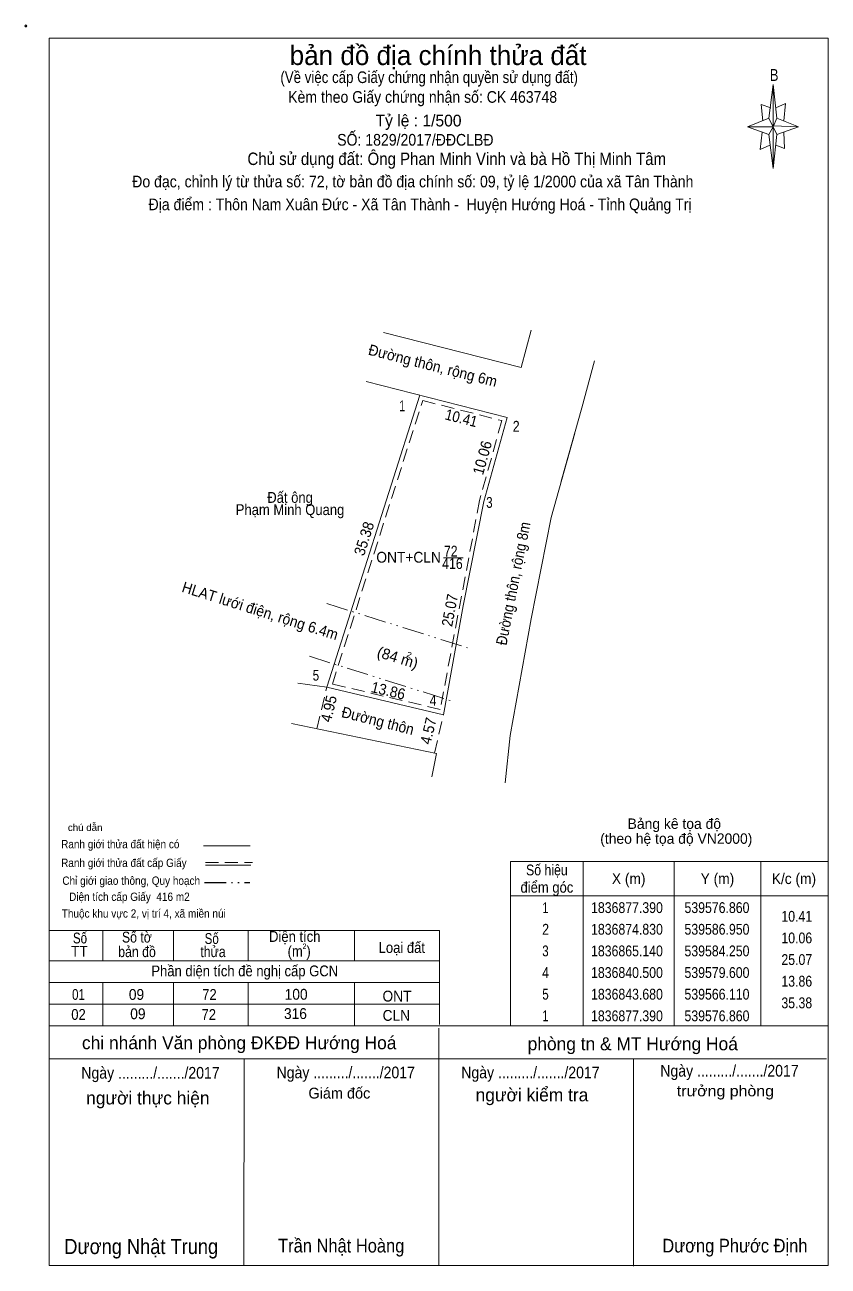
# Model space of a CAD drawing. Header units: metres. Extents: x 539095 to 539956, y 1836570 to 1836920.
# Drawn here: x 539531.2 to 539624, y 1836776.8 to 1836920.2 of the extents above; entities that cross this region are included whole.
import ezdxf
from ezdxf.enums import TextEntityAlignment as Align

# ---------------------------------------------------------------- set-up
doc = ezdxf.new("R2010")
doc.units = ezdxf.units.M
doc.header["$LTSCALE"] = 0.5
doc.header["$PDMODE"] = 32
doc.header["$PDSIZE"] = 0.25
for name, pattern in [('DASH_DOUBLE_DOT', [9.2, 5, -1.2, 0.3, -1.2, 0.3, -1.2]), ('DOTTED', [1.5, 0.3, -1.2]), ('MEDIUM_DASHED', [4.5, 3, -1.5])]:
    doc.linetypes.add(name, pattern=pattern)
for name, color, linetype, lineweight in [('1', 7, 'DOTTED', 13), ('10', 7, 'Continuous', 13), ('13', 7, 'Continuous', 13), ('17', 7, 'Continuous', 13), ('23', 7, 'Continuous', 13), ('5', 7, 'Continuous', 13), ('59', 7, 'DASH_DOUBLE_DOT', 13), ('6', 7, 'Continuous', 13), ('63', 7, 'Continuous', 13), ('8', 7, 'Continuous', 13)]:
    doc.layers.add(name, color=color, linetype=linetype, lineweight=lineweight)
doc.layers.add('34', color=7, linetype='Continuous')

msp = doc.modelspace()

# ---------------------------------------------------------------- linework, layer by layer
at = {"layer": '1', "linetype": 'MEDIUM_DASHED'}
msp.add_lwpolyline([(539577.19, 1836876.79), (539586.33, 1836874.47), (539583.76, 1836865.25), (539579.21, 1836841.11), (539566.75, 1836844.04)], close=True, dxfattribs=at)
at = {"layer": '10'}
msp.add_line((539566.11, 1836843.68), (539576.86, 1836877.39), dxfattribs=at)
at = {"layer": '17'}
for p, q in [((539579.04, 1836776.82), (539579.06, 1836804.3)), ((539556.54, 1836776.84), (539556.56, 1836800.76)), ((539601.54, 1836776.8), (539601.56, 1836800.76))]:
    msp.add_line(p, q, dxfattribs=at)
at = {"layer": '23'}
for p, q in [((539566.11, 1836843.68), (539562.76, 1836844.13)), ((539566.11, 1836843.68), (539579.6, 1836840.5)), ((539562.02, 1836839.47), (539578.78, 1836836))]:
    msp.add_line(p, q, dxfattribs=at)
for points in [[(539579.6, 1836840.5), (539581.88, 1836853.08), (539584.25, 1836865.14), (539586.95, 1836874.83)], [(539586.7, 1836832.64), (539587.29, 1836838.08), (539589.74, 1836851.59), (539592.04, 1836863.29), (539594.75, 1836873.03)]]:
    msp.add_lwpolyline(points, dxfattribs=at)
at = {"layer": '5'}
for p, q in [((539617.2, 1836909.4), (539617.7, 1836913.3)), ((539617.2, 1836907.5), (539614.7, 1836908.4)), ((539618.1, 1836909.4), (539620.6, 1836908.4)), ((539618.1, 1836907.5), (539617.7, 1836903.6)), ((539618.9, 1836907.8), (539619, 1836905.9)), ((539619, 1836905.9), (539618, 1836906.3)), ((539551.88, 1836825.35), (539557.26, 1836825.35)), ((539552.08, 1836823.11), (539557.34, 1836823.11)), ((539534.04, 1836815.56), (539579.12, 1836815.56)), ((539540.22, 1836815.56), (539540.22, 1836812.12)), ((539548.38, 1836815.56), (539548.38, 1836812.06)), ((539557.02, 1836815.56), (539557.02, 1836812.06)), ((539569.32, 1836815.56), (539569.32, 1836812.06)), ((539579.12, 1836815.56), (539579.12, 1836804.72)), ((539534.04, 1836812.06), (539579.12, 1836812.06)), ((539534.04, 1836809.56), (539579.12, 1836809.56)), ((539540.22, 1836809.56), (539540.22, 1836804.56)), ((539548.38, 1836809.56), (539548.38, 1836804.56)), ((539557.02, 1836809.56), (539557.02, 1836804.56)), ((539569.32, 1836809.56), (539569.32, 1836804.56)), ((539534.04, 1836807.06), (539579.12, 1836807.06)), ((539534.04, 1836804.56), (539579.12, 1836804.56))]:
    msp.add_line(p, q, dxfattribs=at)
at = {"layer": '5', "linetype": 'MEDIUM_DASHED'}
msp.add_line((539552.08, 1836823.43), (539557.52, 1836823.43), dxfattribs=at)
at = {"layer": '5', "linetype": 'DASH_DOUBLE_DOT', "lineweight": 25}
msp.add_line((539551.98, 1836821.13), (539557.22, 1836821.13), dxfattribs=at)
at = {"layer": '5'}
for points in [[(539534.04, 1836918.66), (539624.04, 1836918.66), (539624.04, 1836776.86), (539534.04, 1836776.86)], [(539617.7, 1836913.3), (539618.1, 1836909.4), (539617.7, 1836908.4)], [(539617.7, 1836908.4), (539614.7, 1836908.4), (539617.2, 1836909.4), (539618.1, 1836907.5), (539620.6, 1836908.4), (539617.7, 1836908.5)], [(539617.7, 1836908.4), (539617.7, 1836903.6), (539617.2, 1836907.5)]]:
    msp.add_lwpolyline(points, close=True, dxfattribs=at)
for points in [[(539617.4, 1836910.6), (539616.3, 1836911), (539616.5, 1836909.1)], [(539618, 1836910.6), (539619.1, 1836911.1), (539618.9, 1836909.1)], [(539617.7, 1836908.4), (539617.2, 1836909.4), (539614.7, 1836908.4)], [(539617.7, 1836908.4), (539618.1, 1836907.5), (539620.6, 1836908.4)], [(539616.4, 1836907.8), (539616.2, 1836905.8), (539617.3, 1836906.3)]]:
    msp.add_lwpolyline(points, dxfattribs=at)
msp.add_point((539531.34, 1836920.06), dxfattribs=at)
at = {"layer": '59'}
for p, q in [((539566.11, 1836853.33), (539582.41, 1836848.22)), ((539564.09, 1836847.25), (539580.74, 1836842.03))]:
    msp.add_line(p, q, dxfattribs=at)
at = {"layer": '6'}
for p, q in [((539534.04, 1836804.56), (539624.04, 1836804.56)), ((539534.04, 1836800.76), (539623.84, 1836800.76)), ((539624.04, 1836776.86), (539534.04, 1836776.86))]:
    msp.add_line(p, q, dxfattribs=at)
at = {"layer": '63'}
for p, q in [((539579.58, 1836858.6), (539581.86, 1836858.6)), ((539578.78, 1836836), (539578.26, 1836833.31)), ((539595.74, 1836823.56), (539595.74, 1836804.56)), ((539606.24, 1836823.56), (539606.24, 1836804.56)), ((539616.24, 1836823.56), (539616.24, 1836804.56)), ((539587.34, 1836819.56), (539624.04, 1836819.56))]:
    msp.add_line(p, q, dxfattribs=at)
at = {"layer": '63', "linetype": 'MEDIUM_DASHED'}
for p, q in [((539564.97, 1836838.86), (539566.11, 1836843.68)), ((539578.55, 1836836.05), (539579.6, 1836840.5))]:
    msp.add_line(p, q, dxfattribs=at)
at = {"layer": '63'}
msp.add_lwpolyline([(539587.34, 1836823.56), (539624.04, 1836823.56), (539624.04, 1836804.56), (539587.34, 1836804.56)], close=True, dxfattribs=at)
at = {"layer": '8'}
for p, q in [((539588.55, 1836880.62), (539572.65, 1836884.66)), ((539588.55, 1836880.62), (539589.71, 1836884.91)), ((539570.64, 1836878.97), (539586.95, 1836874.83))]:
    msp.add_line(p, q, dxfattribs=at)
msp.add_lwpolyline([(539597.03, 1836881.38), (539595.57, 1836875.95), (539593.26, 1836867.76), (539593.18, 1836867.47)], dxfattribs=at)

# ---------------------------------------------------------------- texts
at = {"layer": '1'}
for s, height, width, p in [('72', 1.25, 0.85, (539580.43, 1836858.76)), ('ONT+CLN', 1.25, 0.95, (539575.56, 1836858.06)), ('416', 1.25, 0.85, (539580.625, 1836857.33)), ('2', 0.625, 0.8, (539563.53, 1836813.44))]:
    msp.add_text(s, height=height, dxfattribs=dict(at, width=width)).set_placement(p, align=Align.CENTER)
at = {"layer": '13'}
for s, height, rotation, width, p in [('Đường thôn, rộng 6m', 1.25, 345.757, 0.95, (539578.2112, 1836880.223)), ('Đường thôn, rộng 8m', 1.25, 78.879, 0.9, (539588.2589, 1836855.5345)), ('HLAT lưới điện, rộng 6.4m', 1.25, 342.594, 0.95, (539558.223, 1836851.8997)), ('2', 0.625, 342.594, 1.25, (539575.5365, 1836847.1333)), ('4.95', 1.25, 76.693, 0.95, (539566.9415, 1836841.0461)), ('Đường thôn', 1.25, 345.757, 0.95, (539571.8562, 1836839.1959)), ('4.57', 1.25, 76.724, 0.95, (539578.4507, 1836838.4865))]:
    msp.add_text(s, height=height, rotation=rotation, dxfattribs=dict(at, width=width)).set_placement(p, align=Align.CENTER)
at = {"layer": '13', "width": 0.9}
for s, p in [('Đất ông', (539561.865, 1836864.97)), ('Phạm Minh Quang', (539561.86, 1836863.56))]:
    msp.add_text(s, height=1.25, dxfattribs=at).set_placement(p, align=Align.CENTER)
at = {"layer": '13'}
msp.add_text('(84 m)', height=1.25, rotation=342.594, dxfattribs=at).set_placement((539574.113, 1836846.4968), align=Align.CENTER)
at = {"layer": '34', "width": 0.9}
msp.add_text('Chủ sử dụng đất: Ông Phan Minh Vinh và bà Hồ Thị Minh Tâm', height=1.44, dxfattribs=at).set_placement((539556.94, 1836903.99))
at = {"layer": '5'}
for s, height, p in [('bản đồ địa chính thửa đất', 2.25, (539578.97, 1836915.54)), ('Tỷ lệ : 1/500', 1.35, (539576.705, 1836908.45))]:
    msp.add_text(s, height=height, dxfattribs=at).set_placement(p, align=Align.CENTER)
for s, height, width, p in [('(Về việc cấp Giấy chứng nhận quyền sử dụng đất)', 1.35, 0.85, (539577.935, 1836913.46)), ('B', 1.378, 0.8, (539617.8, 1836913.7)), ('Kèm theo Giấy chứng nhận số: CK 463748', 1.35, 0.9, (539577.18, 1836911.18)), ('SỐ: 1829/2017/ĐĐCLBĐ', 1.35, 0.9, (539576.34, 1836906.23)), ('Đo đạc, chỉnh lý từ thửa số: 72, tờ bản đồ địa chính số: 09, tỷ lệ 1/2000 của xã Tân Thành', 1.35, 0.9, (539576.045, 1836901.41)), ('Địa điểm : Thôn Nam Xuân Đức - Xã Tân Thành -  Huyện Hướng Hoá - Tỉnh Quảng Trị ', 1.35, 0.9, (539577.11, 1836898.77)), ('chú dẫn', 0.7999, 1.05, (539538.19, 1836827.07)), ('Ranh giới thửa đất hiện có ', 0.96, 0.9, (539542.405, 1836825.07)), ('Ranh giới thửa đất cấp Giấy', 0.96, 0.9, (539542.66, 1836822.91)), ('Chỉ giới giao thông, Quy hoạch', 0.96, 0.9, (539543.51, 1836820.85)), ('Diện tích cấp Giấy  416 m2', 0.96, 0.9, (539543.3, 1836818.99)), ('Thuộc khu vực 2, vị trí 4, xã miền núi', 0.96, 0.9, (539544.96, 1836817.06)), ('Số', 1.25, 0.8, (539537.59, 1836814.08)), ('Số tờ', 1.25, 0.85, (539544.165, 1836814.18)), ('Số', 1.25, 0.8, (539552.81, 1836814.02)), ('Diện tích', 1.25, 0.9, (539562.405, 1836814.26)), ('TT', 1.25, 0.95, (539537.52, 1836812.54)), ('bản đồ', 1.25, 0.85, (539544.18, 1836812.5)), ('thửa', 1.25, 0.85, (539552.96, 1836812.5)), ('(m )', 1.25, 0.9, (539562.915, 1836812.56)), ('Loại đất', 1.25, 0.9, (539574.775, 1836812.98)), ('Phần diện tích đề nghị cấp GCN', 1.25, 0.9, (539556.625, 1836810.28)), ('01', 1.25, 0.8, (539537.415, 1836807.56)), ('09', 1.25, 0.95, (539544.12, 1836807.56)), ('72', 1.25, 0.9, (539552.55, 1836807.56)), ('100', 1.25, 0.95, (539562.565, 1836807.58)), ('ONT', 1.25, 0.95, (539574.22, 1836807.37)), ('02', 1.25, 0.9, (539537.42, 1836805.25)), ('09', 1.25, 0.95, (539544.28, 1836805.33)), ('72', 1.25, 0.9, (539552.47, 1836805.24)), ('316', 1.25, 0.95, (539562.485, 1836805.35)), ('CLN', 1.25, 0.95, (539574.145, 1836805.14))]:
    msp.add_text(s, height=height, dxfattribs=dict(at, width=width)).set_placement(p, align=Align.CENTER)
at = {"layer": '6'}
for s, height, p in [('Bảng kê tọa độ ', 1.2, (539606.485, 1836827.31)), ('(theo hệ tọa độ VN2000)', 1.2, (539606.49, 1836825.59)), ('chi nhánh Văn phòng ĐKĐĐ Hướng Hoá', 1.5, (539555.985, 1836801.86)), ('phòng tn & MT Hướng Hoá', 1.5, (539601.46, 1836801.74)), ('người thực hiện', 1.5, (539545.43, 1836795.48)), ('Giám đốc', 1.25, (539567.56, 1836796.16)), ('người kiểm tra', 1.5, (539589.815, 1836795.84))]:
    msp.add_text(s, height=height, dxfattribs=at).set_placement(p, align=Align.CENTER)
for s, height, width, p in [('Ngày ........./......./2017', 1.35, 0.9, (539545.735, 1836798.46)), ('Ngày ........./......./2017', 1.35, 0.9, (539568.295, 1836798.5)), ('Ngày ........./......./2017', 1.35, 0.9, (539589.635, 1836798.5)), ('Ngày ........./......./2017', 1.35, 0.9, (539612.635, 1836798.7)), (' trưởng phòng', 1.25, 1.1, (539611.91, 1836796.42)), ('Dương Nhật Trung', 1.75, 0.9, (539544.665, 1836778.2)), ('Trần Nhật Hoàng', 1.58, 0.9, (539567.775, 1836778.38)), ('Dương Phước Định', 1.58, 0.9, (539613.26, 1836778.38))]:
    msp.add_text(s, height=height, dxfattribs=dict(at, width=width)).set_placement(p, align=Align.CENTER)
at = {"layer": '63'}
for s, width, p in [(' 1', 0.75, (539575.16, 1836875.55)), (' 2', 0.85, (539588.39, 1836873.19)), (' 3', 0.8, (539585.27, 1836864.39)), (' 5', 0.8, (539565.22, 1836844.43)), (' 4', 0.85, (539578.78, 1836841.53)), ('10.41', 0.85, (539622.19, 1836816.59)), ('10.06', 0.85, (539622.19, 1836814.09)), ('25.07', 0.85, (539622.19, 1836811.59)), ('13.86', 0.85, (539622.19, 1836809.09)), ('35.38', 0.85, (539622.19, 1836806.59))]:
    msp.add_text(s, height=1.25, dxfattribs=dict(at, width=width)).set_placement(p, align=Align.RIGHT)
for s, rotation, width, p in [('10.41', 345.764, 0.9, (539581.5063, 1836874.1616)), ('10.06', 74.43, 0.95, (539584.6828, 1836870.0123)), ('35.38', 72.313, 0.95, (539571.0043, 1836860.6551)), ('25.07', 79.313, 0.9, (539580.9337, 1836852.4541)), ('13.86', 346.736, 0.95, (539573.0666, 1836842.6706))]:
    msp.add_text(s, height=1.25, rotation=rotation, dxfattribs=dict(at, width=width)).set_placement(p, align=Align.CENTER)
for s, width, p in [('Số hiệu', 0.85, (539591.54, 1836821.94)), ('X (m)', 0.95, (539600.99, 1836820.94)), ('Y (m)', 0.95, (539611.245, 1836820.94)), ('K/c (m)', 0.95, (539620.085, 1836820.94)), ('điểm góc', 0.9, (539591.54, 1836819.94)), (' 1', 0.75, (539591.19, 1836817.59)), ('1836877.390', 0.85, (539600.79, 1836817.59)), ('539576.860', 0.85, (539611.19, 1836817.59)), (' 2', 0.85, (539591.195, 1836815.09)), ('1836874.830', 0.85, (539600.79, 1836815.09)), ('539586.950', 0.85, (539611.19, 1836815.09)), (' 3', 0.8, (539591.185, 1836812.59)), ('1836865.140', 0.85, (539600.79, 1836812.59)), ('539584.250', 0.85, (539611.19, 1836812.59)), (' 4', 0.85, (539591.19, 1836810.09)), ('1836840.500', 0.85, (539600.79, 1836810.09)), ('539579.600', 0.85, (539611.19, 1836810.09)), (' 5', 0.8, (539591.195, 1836807.59)), ('1836843.680', 0.85, (539600.79, 1836807.59)), ('539566.110', 0.85, (539611.19, 1836807.59)), (' 1', 0.75, (539591.19, 1836805.09)), ('1836877.390', 0.85, (539600.79, 1836805.09)), ('539576.860', 0.85, (539611.19, 1836805.09))]:
    msp.add_text(s, height=1.25, dxfattribs=dict(at, width=width)).set_placement(p, align=Align.CENTER)

doc.saveas('drawing.dxf')
